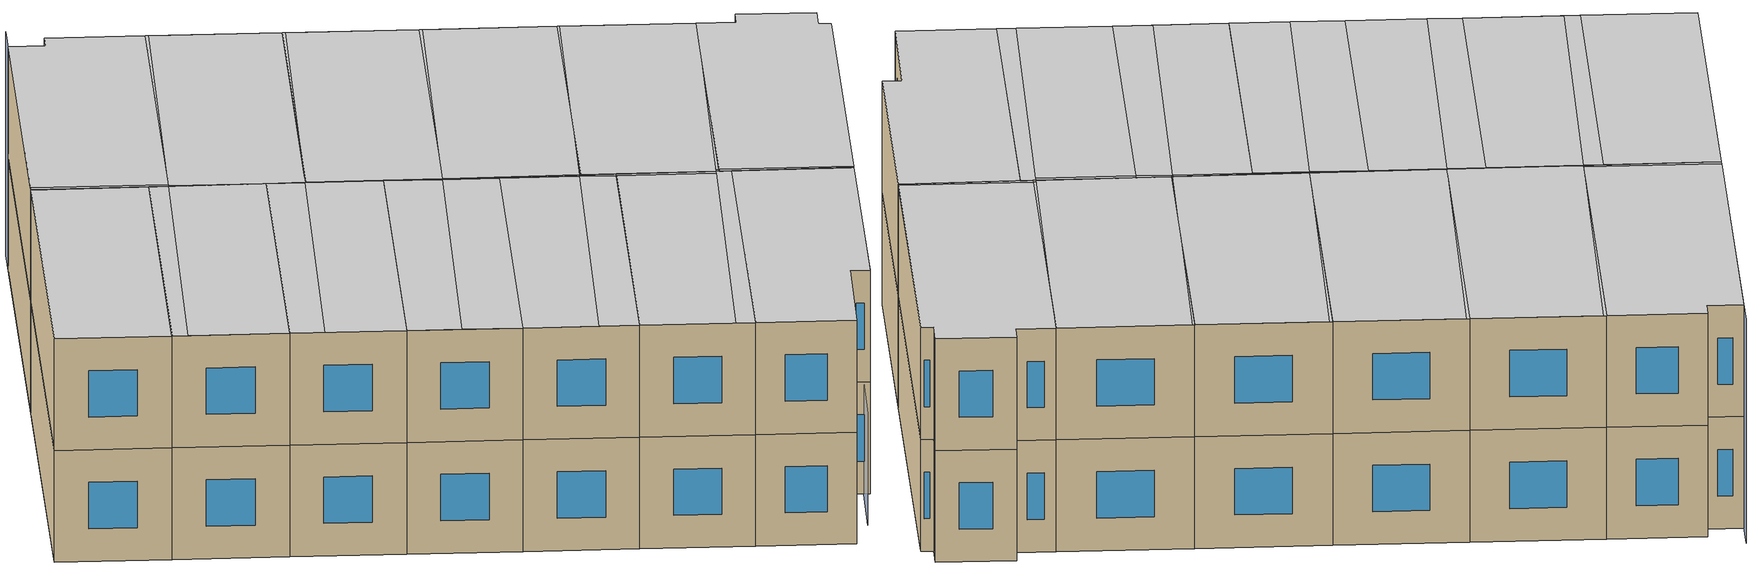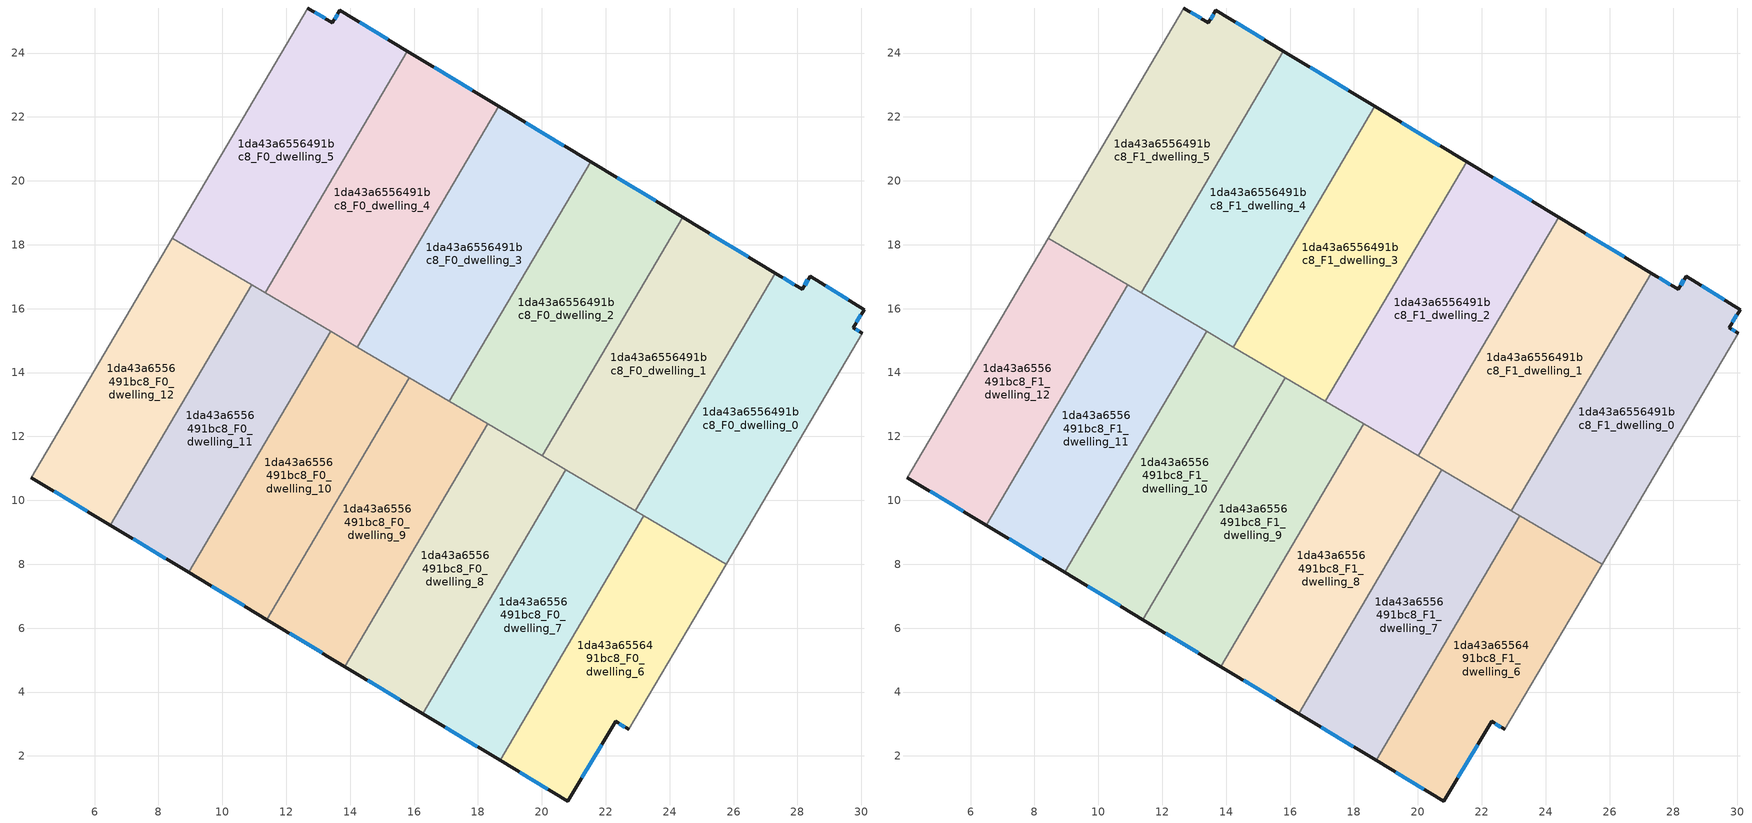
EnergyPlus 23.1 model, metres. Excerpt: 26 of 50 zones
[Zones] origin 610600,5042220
1da43a6556491bc8_F0_dwelling_0
 floor ground (EU_floor_Construction): 30.08,15.97 29.74,15.41 30.02,15.24 25.76,8 22.93,9.67 27.3,17.11 28.15,16.61 28.4,17.02 z0
 wall outside (EU_wall_Construction): 30.02,15.24 29.74,15.41 30.08,15.97 28.4,17.02 28.15,16.61 27.3,17.11 z0:3
 wall adiabatic (EU_wall_Construction): 25.76,8 30.02,15.24 z0:3
 wall to 1da43a6556491bc8_F0_dwelling_1 (EU_wall_Construction): 27.3,17.11 22.93,9.67 z0:3
 wall to 1da43a6556491bc8_F0_dwelling_6 (EU_wall_Construction): 23.19,9.52 25.76,8 z0:3
 wall to 1da43a6556491bc8_F0_dwelling_7 (EU_wall_Construction): 22.93,9.67 23.19,9.52 z0:3
 window (EU_Window_Construction): 29.94,15.29 29.83,15.36 / 27.9,16.75 27.55,16.97 / 28.32,16.9 28.22,16.73 / 29.59,16.28 28.89,16.71 / 29.84,15.57 29.99,15.81 z0.88:2.12
1da43a6556491bc8_F0_dwelling_1
 floor ground (EU_floor_Construction): 27.3,17.11 22.93,9.67 20.01,11.39 24.41,18.86 z0
 wall outside (EU_wall_Construction): 27.3,17.11 24.41,18.86 z0:3
 wall to 1da43a6556491bc8_F0_dwelling_2 (EU_wall_Construction): 24.41,18.86 20.01,11.39 z0:3
 wall to 1da43a6556491bc8_F0_dwelling_7 (EU_wall_Construction): 20.76,10.95 22.93,9.67 z0:3
 wall to 1da43a6556491bc8_F0_dwelling_8 (EU_wall_Construction): 20.01,11.39 20.76,10.95 z0:3
 window (EU_Window_Construction): 26.46,17.63 25.25,18.35 z0.88:2.12
1da43a6556491bc8_F0_dwelling_10
 floor ground (EU_floor_Construction): 15.85,13.84 11.4,6.27 8.95,7.74 13.39,15.29 z0
 wall outside (EU_wall_Construction): 8.95,7.74 11.4,6.27 z0:3
 wall to 1da43a6556491bc8_F0_dwelling_9 (EU_wall_Construction): 11.4,6.27 15.85,13.84 z0:3
 wall to 1da43a6556491bc8_F0_dwelling_11 (EU_wall_Construction): 13.39,15.29 8.95,7.74 z0:3
 wall to 1da43a6556491bc8_F0_dwelling_3 (EU_wall_Construction): 15.85,13.84 14.22,14.8 z0:3
 wall to 1da43a6556491bc8_F0_dwelling_4 (EU_wall_Construction): 14.22,14.8 13.39,15.29 z0:3
 window (EU_Window_Construction): 9.66,7.31 10.68,6.7 z0.88:2.12
1da43a6556491bc8_F0_dwelling_11
 floor ground (EU_floor_Construction): 13.39,15.29 8.95,7.74 6.49,9.22 10.91,16.74 z0
 wall outside (EU_wall_Construction): 6.49,9.22 8.95,7.74 z0:3
 wall to 1da43a6556491bc8_F0_dwelling_12 (EU_wall_Construction): 10.91,16.74 6.49,9.22 z0:3
 wall to 1da43a6556491bc8_F0_dwelling_4 (EU_wall_Construction): 13.39,15.29 11.34,16.49 z0:3
 wall to 1da43a6556491bc8_F0_dwelling_5 (EU_wall_Construction): 11.34,16.49 10.91,16.74 z0:3
 window (EU_Window_Construction): 7.21,8.79 8.23,8.18 z0.88:2.12
1da43a6556491bc8_F0_dwelling_12
 floor ground (EU_floor_Construction): 10.91,16.74 6.49,9.22 4.02,10.71 8.43,18.2 z0
 wall outside (EU_wall_Construction): 4.02,10.71 6.49,9.22 z0:3
 wall adiabatic (EU_wall_Construction): 8.43,18.2 4.02,10.71 z0:3
 wall to 1da43a6556491bc8_F0_dwelling_5 (EU_wall_Construction): 10.91,16.74 8.43,18.2 z0:3
 window (EU_Window_Construction): 4.74,10.28 5.77,9.66 z0.88:2.12
1da43a6556491bc8_F0_dwelling_2
 floor ground (EU_floor_Construction): 24.41,18.86 20.01,11.39 17.11,13.1 21.52,20.6 z0
 wall outside (EU_wall_Construction): 24.41,18.86 21.52,20.6 z0:3
 wall to 1da43a6556491bc8_F0_dwelling_3 (EU_wall_Construction): 21.52,20.6 17.11,13.1 z0:3
 wall to 1da43a6556491bc8_F0_dwelling_8 (EU_wall_Construction): 18.31,12.39 20.01,11.39 z0:3
 wall to 1da43a6556491bc8_F0_dwelling_9 (EU_wall_Construction): 17.11,13.1 18.31,12.39 z0:3
 window (EU_Window_Construction): 23.56,19.37 22.37,20.09 z0.88:2.12
1da43a6556491bc8_F0_dwelling_3
 floor ground (EU_floor_Construction): 21.52,20.6 17.11,13.1 14.22,14.8 18.65,22.33 z0
 wall outside (EU_wall_Construction): 21.52,20.6 18.65,22.33 z0:3
 wall to 1da43a6556491bc8_F0_dwelling_4 (EU_wall_Construction): 18.65,22.33 14.22,14.8 z0:3
 wall to 1da43a6556491bc8_F0_dwelling_9 (EU_wall_Construction): 15.85,13.84 17.11,13.1 z0:3
 window (EU_Window_Construction): 20.68,21.11 19.49,21.83 z0.88:2.12
1da43a6556491bc8_F0_dwelling_4
 floor ground (EU_floor_Construction): 18.65,22.33 14.22,14.8 11.34,16.49 15.79,24.06 z0
 wall outside (EU_wall_Construction): 18.65,22.33 15.79,24.06 z0:3
 wall to 1da43a6556491bc8_F0_dwelling_5 (EU_wall_Construction): 15.79,24.06 11.34,16.49 z0:3
 window (EU_Window_Construction): 17.81,22.84 16.63,23.55 z0.88:2.12
1da43a6556491bc8_F0_dwelling_5
 floor ground (EU_floor_Construction): 15.79,24.06 11.34,16.49 8.43,18.2 12.67,25.41 13.44,24.95 13.67,25.33 z0
 wall outside (EU_wall_Construction): 15.79,24.06 13.67,25.33 13.44,24.95 12.67,25.41 z0:3
 wall adiabatic (EU_wall_Construction): 12.67,25.41 8.43,18.2 z0:3
 window (EU_Window_Construction): 13.61,25.22 13.51,25.06 / 15.17,24.43 14.29,24.96 / 13.22,25.08 12.9,25.28 z0.88:2.12
1da43a6556491bc8_F0_dwelling_6
 floor ground (EU_floor_Construction): 25.76,8 22.72,2.83 22.31,3.08 20.81,0.59 18.69,1.87 23.19,9.51 z0
 wall outside (EU_wall_Construction): 18.69,1.87 20.81,0.59 22.31,3.08 22.72,2.83 z0:3
 wall to 1da43a6556491bc8_F0_dwelling_7 (EU_wall_Construction): 23.19,9.51 18.69,1.87 z0:3
 wall adiabatic (EU_wall_Construction): 22.72,2.83 25.76,8 z0:3
 window (EU_Window_Construction): 22.43,3.01 22.6,2.9 / 21.25,1.32 21.87,2.35 / 19.31,1.49 20.19,0.96 z0.88:2.12
1da43a6556491bc8_F0_dwelling_7
 floor ground (EU_floor_Construction): 23.19,9.51 18.69,1.87 16.27,3.33 20.76,10.95 z0
 wall outside (EU_wall_Construction): 16.27,3.33 18.69,1.87 z0:3
 wall to 1da43a6556491bc8_F0_dwelling_8 (EU_wall_Construction): 20.76,10.95 16.27,3.33 z0:3
 window (EU_Window_Construction): 16.98,2.9 17.98,2.29 z0.88:2.12
1da43a6556491bc8_F0_dwelling_8
 floor ground (EU_floor_Construction): 20.76,10.95 16.27,3.33 13.84,4.79 18.31,12.39 z0
 wall outside (EU_wall_Construction): 13.84,4.79 16.27,3.33 z0:3
 wall to 1da43a6556491bc8_F0_dwelling_9 (EU_wall_Construction): 18.31,12.39 13.84,4.79 z0:3
 window (EU_Window_Construction): 14.55,4.36 15.56,3.76 z0.88:2.12
1da43a6556491bc8_F0_dwelling_9
 floor ground (EU_floor_Construction): 18.31,12.39 13.84,4.79 11.4,6.27 15.85,13.84 z0
 wall outside (EU_wall_Construction): 11.4,6.27 13.84,4.79 z0:3
 window (EU_Window_Construction): 12.11,5.84 13.12,5.22 z0.88:2.12
1da43a6556491bc8_F1_dwelling_0
 floor to 1da43a6556491bc8_F0_dwelling_0 (EU_floor_Construction): 30.08,15.97 29.74,15.41 30.02,15.24 25.76,8 22.93,9.67 27.3,17.11 28.15,16.61 28.4,17.02 z3
 wall outside (EU_wall_Construction): 30.02,15.24 29.74,15.41 30.08,15.97 28.4,17.02 28.15,16.61 27.3,17.11 z3:6
 wall adiabatic (EU_wall_Construction): 25.76,8 30.02,15.24 z3:6
 wall to 1da43a6556491bc8_F1_dwelling_1 (EU_wall_Construction): 27.3,17.11 22.93,9.67 z3:6
 wall to 1da43a6556491bc8_F1_dwelling_6 (EU_wall_Construction): 23.19,9.52 25.76,8 z3:6
 wall to 1da43a6556491bc8_F1_dwelling_7 (EU_wall_Construction): 22.93,9.67 23.19,9.52 z3:6
 window (EU_Window_Construction): 29.94,15.29 29.83,15.36 / 27.9,16.75 27.55,16.97 / 28.32,16.9 28.22,16.73 / 29.59,16.28 28.89,16.71 / 29.84,15.57 29.99,15.81 z3.88:5.12
 ceiling to 1da43a6556491bc8_F2_dwelling_10 (EU_floor_Construction): 25.8,8.06 30.02,15.24 29.74,15.41 30.08,15.97 28.4,17.02 28.15,16.61 27.31,17.11 26.78,16.22 22.98,9.76 z6
 ceiling to 1da43a6556491bc8_F2_dwelling_11 (EU_floor_Construction): 25.76,8 25.8,8.06 22.98,9.76 22.93,9.67 z6
1da43a6556491bc8_F1_dwelling_1
 floor to 1da43a6556491bc8_F0_dwelling_1 (EU_floor_Construction): 27.3,17.11 22.93,9.67 20.01,11.39 24.41,18.86 z3
 wall outside (EU_wall_Construction): 27.3,17.11 24.41,18.86 z3:6
 wall to 1da43a6556491bc8_F1_dwelling_2 (EU_wall_Construction): 24.41,18.86 20.01,11.39 z3:6
 wall to 1da43a6556491bc8_F1_dwelling_7 (EU_wall_Construction): 20.76,10.95 22.93,9.67 z3:6
 wall to 1da43a6556491bc8_F1_dwelling_8 (EU_wall_Construction): 20.01,11.39 20.76,10.95 z3:6
 window (EU_Window_Construction): 26.46,17.63 25.25,18.35 z3.88:5.12
 ceiling to 1da43a6556491bc8_F2_dwelling_8 (EU_floor_Construction): 22.86,9.71 26.78,16.23 27.3,17.11 24.45,18.83 21.93,14.65 20.01,11.39 z6
 ceiling to 1da43a6556491bc8_F2_dwelling_10 (EU_floor_Construction): 22.98,9.76 26.78,16.22 22.91,9.8 z6
 ceiling to 1da43a6556491bc8_F2_dwelling_6 (EU_floor_Construction): 21.93,14.65 24.45,18.83 24.41,18.86 z6
1da43a6556491bc8_F1_dwelling_10
 floor to 1da43a6556491bc8_F0_dwelling_10 (EU_floor_Construction): 15.85,13.84 11.4,6.27 8.95,7.74 13.39,15.29 z3
 wall outside (EU_wall_Construction): 8.95,7.74 11.4,6.27 z3:6
 wall to 1da43a6556491bc8_F1_dwelling_9 (EU_wall_Construction): 11.4,6.27 15.85,13.84 z3:6
 wall to 1da43a6556491bc8_F1_dwelling_11 (EU_wall_Construction): 13.39,15.29 8.95,7.74 z3:6
 wall to 1da43a6556491bc8_F1_dwelling_3 (EU_wall_Construction): 15.85,13.84 14.22,14.8 z3:6
 wall to 1da43a6556491bc8_F1_dwelling_4 (EU_wall_Construction): 14.22,14.8 13.39,15.29 z3:6
 window (EU_Window_Construction): 9.66,7.31 10.68,6.7 z3.88:5.12
 ceiling to 1da43a6556491bc8_F2_dwelling_5 (EU_floor_Construction): 11.4,6.27 15.84,13.81 14.21,14.79 9.69,7.3 z6
 ceiling to 1da43a6556491bc8_F2_dwelling_4 (EU_floor_Construction): 15.84,13.81 15.85,13.84 14.21,14.8 14.21,14.79 z6
 ceiling to 1da43a6556491bc8_F2_dwelling_3 (EU_floor_Construction): 9.69,7.3 14.21,14.79 13.39,15.29 8.95,7.74 z6
1da43a6556491bc8_F1_dwelling_11
 floor to 1da43a6556491bc8_F0_dwelling_11 (EU_floor_Construction): 13.39,15.29 8.95,7.74 6.49,9.22 10.91,16.74 z3
 wall outside (EU_wall_Construction): 6.49,9.22 8.95,7.74 z3:6
 wall to 1da43a6556491bc8_F1_dwelling_12 (EU_wall_Construction): 10.91,16.74 6.49,9.22 z3:6
 wall to 1da43a6556491bc8_F1_dwelling_4 (EU_wall_Construction): 13.39,15.29 11.34,16.49 z3:6
 wall to 1da43a6556491bc8_F1_dwelling_5 (EU_wall_Construction): 11.34,16.49 10.91,16.74 z3:6
 window (EU_Window_Construction): 7.21,8.79 8.23,8.18 z3.88:5.12
 ceiling adiabatic (EU_roof_Construction): 8.95,7.74 13.39,15.29 13.31,15.33 11.33,16.5 6.83,9.02 z6; 6.83,9.02 11.33,16.5 10.91,16.74 6.49,9.23 z6
1da43a6556491bc8_F1_dwelling_12
 floor to 1da43a6556491bc8_F0_dwelling_12 (EU_floor_Construction): 10.91,16.74 6.49,9.22 4.02,10.71 8.43,18.2 z3
 wall outside (EU_wall_Construction): 4.02,10.71 6.49,9.22 z3:6
 wall adiabatic (EU_wall_Construction): 8.43,18.2 4.02,10.71 z3:6
 wall to 1da43a6556491bc8_F1_dwelling_5 (EU_wall_Construction): 10.91,16.74 8.43,18.2 z3:6
 window (EU_Window_Construction): 4.74,10.28 5.77,9.66 z3.88:5.12
 ceiling adiabatic (EU_roof_Construction): 6.49,9.23 10.91,16.74 8.43,18.2 4.02,10.71 z6
1da43a6556491bc8_F1_dwelling_2
 floor to 1da43a6556491bc8_F0_dwelling_2 (EU_floor_Construction): 24.41,18.86 20.01,11.39 17.11,13.1 21.52,20.6 z3
 wall outside (EU_wall_Construction): 24.41,18.86 21.52,20.6 z3:6
 wall to 1da43a6556491bc8_F1_dwelling_3 (EU_wall_Construction): 21.52,20.6 17.11,13.1 z3:6
 wall to 1da43a6556491bc8_F1_dwelling_8 (EU_wall_Construction): 18.31,12.39 20.01,11.39 z3:6
 wall to 1da43a6556491bc8_F1_dwelling_9 (EU_wall_Construction): 17.11,13.1 18.31,12.39 z3:6
 window (EU_Window_Construction): 23.56,19.37 22.37,20.09 z3.88:5.12
 ceiling to 1da43a6556491bc8_F2_dwelling_6 (EU_floor_Construction): 21.93,14.65 24.41,18.86 21.59,20.56 17.82,14.3 17.11,13.1 19.98,11.41 z6
 ceiling to 1da43a6556491bc8_F2_dwelling_4 (EU_floor_Construction): 17.82,14.3 21.59,20.56 21.52,20.6 z6
 ceiling to 1da43a6556491bc8_F2_dwelling_8 (EU_floor_Construction): 20.01,11.39 21.93,14.65 19.98,11.41 z6
1da43a6556491bc8_F1_dwelling_3
 floor to 1da43a6556491bc8_F0_dwelling_3 (EU_floor_Construction): 21.52,20.6 17.11,13.1 14.22,14.8 18.65,22.33 z3
 wall outside (EU_wall_Construction): 21.52,20.6 18.65,22.33 z3:6
 wall to 1da43a6556491bc8_F1_dwelling_4 (EU_wall_Construction): 18.65,22.33 14.22,14.8 z3:6
 wall to 1da43a6556491bc8_F1_dwelling_9 (EU_wall_Construction): 15.85,13.84 17.11,13.1 z3:6
 window (EU_Window_Construction): 20.68,21.11 19.49,21.83 z3.88:5.12
 ceiling to 1da43a6556491bc8_F2_dwelling_4 (EU_floor_Construction): 17.82,14.3 21.52,20.6 18.73,22.29 14.43,15.16 14.22,14.8 17.09,13.11 z6
 ceiling to 1da43a6556491bc8_F2_dwelling_2 (EU_floor_Construction): 14.43,15.16 18.73,22.29 18.65,22.33 z6
 ceiling to 1da43a6556491bc8_F2_dwelling_6 (EU_floor_Construction): 17.11,13.1 17.82,14.3 17.09,13.11 z6
1da43a6556491bc8_F1_dwelling_4
 floor to 1da43a6556491bc8_F0_dwelling_4 (EU_floor_Construction): 18.65,22.33 14.22,14.8 11.34,16.49 15.79,24.06 z3
 wall outside (EU_wall_Construction): 18.65,22.33 15.79,24.06 z3:6
 wall to 1da43a6556491bc8_F1_dwelling_5 (EU_wall_Construction): 15.79,24.06 11.34,16.49 z3:6
 window (EU_Window_Construction): 17.81,22.84 16.63,23.55 z3.88:5.12
 ceiling to 1da43a6556491bc8_F2_dwelling_2 (EU_floor_Construction): 14.42,15.14 18.65,22.33 15.86,24.01 11.65,17.02 11.35,16.51 13.34,15.32 14.21,14.8 z6
 ceiling to 1da43a6556491bc8_F2_dwelling_0 (EU_floor_Construction): 11.65,17.02 15.86,24.01 15.79,24.06 z6
 ceiling to 1da43a6556491bc8_F2_dwelling_3 (EU_floor_Construction): 13.34,15.32 11.35,16.51 11.34,16.49 z6
1da43a6556491bc8_F1_dwelling_5
 floor to 1da43a6556491bc8_F0_dwelling_5 (EU_floor_Construction): 15.79,24.06 11.34,16.49 8.43,18.2 12.67,25.41 13.44,24.95 13.67,25.33 z3
 wall outside (EU_wall_Construction): 15.79,24.06 13.67,25.33 13.44,24.95 12.67,25.41 z3:6
 wall adiabatic (EU_wall_Construction): 12.67,25.41 8.43,18.2 z3:6
 window (EU_Window_Construction): 13.61,25.22 13.51,25.06 / 15.17,24.43 14.29,24.96 / 13.22,25.08 12.9,25.28 z3.88:5.12
 ceiling to 1da43a6556491bc8_F2_dwelling_0 (EU_floor_Construction): 11.64,17 15.79,24.06 13.67,25.33 13.44,24.95 12.67,25.41 8.49,18.31 11.38,16.57 z6
 ceiling to 1da43a6556491bc8_F2_dwelling_1 (EU_floor_Construction): 11.33,16.5 11.38,16.57 8.49,18.31 8.43,18.2 z6
1da43a6556491bc8_F1_dwelling_6
 floor to 1da43a6556491bc8_F0_dwelling_6 (EU_floor_Construction): 25.76,8 22.72,2.83 22.31,3.08 20.81,0.59 18.69,1.87 23.19,9.51 z3
 wall outside (EU_wall_Construction): 18.69,1.87 20.81,0.59 22.31,3.08 22.72,2.83 z3:6
 wall to 1da43a6556491bc8_F1_dwelling_7 (EU_wall_Construction): 23.19,9.51 18.69,1.87 z3:6
 wall adiabatic (EU_wall_Construction): 22.72,2.83 25.76,8 z3:6
 window (EU_Window_Construction): 22.43,3.01 22.6,2.9 / 21.25,1.32 21.87,2.35 / 19.31,1.49 20.19,0.96 z3.88:5.12
 ceiling to 1da43a6556491bc8_F2_dwelling_11 (EU_floor_Construction): 22.72,2.83 25.76,8 23.19,9.51 18.69,1.87 20.81,0.59 22.31,3.08 z6
1da43a6556491bc8_F1_dwelling_7
 floor to 1da43a6556491bc8_F0_dwelling_7 (EU_floor_Construction): 23.19,9.51 18.69,1.87 16.27,3.33 20.76,10.95 z3
 wall outside (EU_wall_Construction): 16.27,3.33 18.69,1.87 z3:6
 wall to 1da43a6556491bc8_F1_dwelling_8 (EU_wall_Construction): 20.76,10.95 16.27,3.33 z3:6
 window (EU_Window_Construction): 16.98,2.9 17.98,2.29 z3.88:5.12
 ceiling to 1da43a6556491bc8_F2_dwelling_9 (EU_floor_Construction): 18.28,2.12 22.8,9.61 20.71,10.87 16.27,3.33 z6
 ceiling to 1da43a6556491bc8_F2_dwelling_8 (EU_floor_Construction): 22.8,9.61 22.86,9.71 20.76,10.95 20.71,10.87 z6
 ceiling to 1da43a6556491bc8_F2_dwelling_11 (EU_floor_Construction): 18.69,1.87 23.19,9.51 22.86,9.71 18.28,2.12 z6
1da43a6556491bc8_F1_dwelling_8
 floor to 1da43a6556491bc8_F0_dwelling_8 (EU_floor_Construction): 20.76,10.95 16.27,3.33 13.84,4.79 18.31,12.39 z3
 wall outside (EU_wall_Construction): 13.84,4.79 16.27,3.33 z3:6
 wall to 1da43a6556491bc8_F1_dwelling_9 (EU_wall_Construction): 18.31,12.39 13.84,4.79 z3:6
 window (EU_Window_Construction): 14.55,4.36 15.56,3.76 z3.88:5.12
 ceiling to 1da43a6556491bc8_F2_dwelling_7 (EU_floor_Construction): 15.41,3.84 19.93,11.34 18.28,12.34 13.84,4.79 z6
 ceiling to 1da43a6556491bc8_F2_dwelling_9 (EU_floor_Construction): 16.27,3.33 20.71,10.87 19.93,11.34 15.41,3.84 z6
 ceiling to 1da43a6556491bc8_F2_dwelling_8 (EU_floor_Construction): 20.71,10.87 20.76,10.95 19.98,11.41 19.93,11.34 z6
 ceiling to 1da43a6556491bc8_F2_dwelling_6 (EU_floor_Construction): 19.93,11.34 19.98,11.41 18.31,12.39 18.28,12.34 z6
1da43a6556491bc8_F1_dwelling_9
 floor to 1da43a6556491bc8_F0_dwelling_9 (EU_floor_Construction): 18.31,12.39 13.84,4.79 11.4,6.27 15.85,13.84 z3
 wall outside (EU_wall_Construction): 11.4,6.27 13.84,4.79 z3:6
 window (EU_Window_Construction): 12.11,5.84 13.12,5.22 z3.88:5.12
 ceiling to 1da43a6556491bc8_F2_dwelling_5 (EU_floor_Construction): 12.55,5.57 17.07,13.07 15.84,13.81 11.4,6.27 z6
 ceiling to 1da43a6556491bc8_F2_dwelling_7 (EU_floor_Construction): 13.84,4.79 18.28,12.34 17.07,13.07 12.55,5.57 z6
 ceiling to 1da43a6556491bc8_F2_dwelling_4 (EU_floor_Construction): 17.07,13.07 17.09,13.11 15.85,13.84 15.84,13.81 z6
 ceiling to 1da43a6556491bc8_F2_dwelling_6 (EU_floor_Construction): 18.28,12.34 18.31,12.39 17.09,13.11 17.07,13.07 z6
shading: 13.13,26.18 4.02,10.71 z0:6; 21.65,1.35 30.02,15.24 z0:3
[Building]
EU S2 Campaign: North Axis=0; Terrain=City; Solar Distribution=FullExterior
[Site:Location]
Montreal-Trudeau.Intl.AP: Latitude=45.4667; Longitude=-73.75; Time Zone=-5; Elevation=36
[SizingPeriod:WeatherFileDays]
AnnualSizingPeriod: Begin Month=1; Begin Day of Month=1; End Month=12; End Day of Month=31; Day of Week for Start Day=Monday; Use Weather File Daylight Saving Period=No; Use Weather File Rain and Snow Indicators=No
[MATERIAL]
EU_InternalMass_Material: Roughness=MediumRough; Thickness=0.1; Conductivity=1; Density=1800; Specific Heat=900; Thermal Absorptance=0.9; Solar Absorptance=0.7; Visible Absorptance=0.7
[MATERIAL:NOMASS] Roughness=MediumRough; Thermal Absorptance=0.9; Solar Absorptance=0.7; Visible Absorptance=0.7
Name | Thermal Resistance
EU_wall_NoMass | 1.49909
EU_roof_NoMass | 2.72548
EU_floor_NoMass | 1.36485
[WINDOWMATERIAL:SIMPLEGLAZINGSYSTEM]
EU_Window_SimpleGlazing: UFactor=3.92339; Solar Heat Gain Coefficient=0.8; Visible Transmittance=0.8
[CONSTRUCTION]
EU_wall_Construction: EU_wall_NoMass
EU_roof_Construction: EU_roof_NoMass
EU_floor_Construction: EU_floor_NoMass
EU_Window_Construction: EU_Window_SimpleGlazing
EU_InternalMass_Construction: EU_InternalMass_Material
[ZONE] Type=1; Multiplier=1; Ceiling Height=autocalculate; Floor Area=autocalculate; Part of Total Floor Area=Yes
Name | Volume
1da43a6556491bc8_F0_dwelling_0; 1da43a6556491bc8_F1_dwelling_0 | 87.7493
1da43a6556491bc8_F0_dwelling_1; 1da43a6556491bc8_F1_dwelling_1 | 87.791
1da43a6556491bc8_F0_dwelling_10; 1da43a6556491bc8_F1_dwelling_10; 1da43a6556491bc8_F0_dwelling_7; 1da43a6556491bc8_F1_dwelling_7 | 75.2454
1da43a6556491bc8_F0_dwelling_11; 1da43a6556491bc8_F1_dwelling_11 | 75.2344
1da43a6556491bc8_F0_dwelling_12; 1da43a6556491bc8_F1_dwelling_12 | 75.2373
1da43a6556491bc8_F0_dwelling_2; 1da43a6556491bc8_F1_dwelling_2 | 87.7698
1da43a6556491bc8_F0_dwelling_3; 1da43a6556491bc8_F1_dwelling_3 | 87.7603
1da43a6556491bc8_F0_dwelling_4; 1da43a6556491bc8_F1_dwelling_4 | 87.7925
1da43a6556491bc8_F0_dwelling_5; 1da43a6556491bc8_F1_dwelling_5 | 87.7507
1da43a6556491bc8_F0_dwelling_6; 1da43a6556491bc8_F1_dwelling_6 | 75.2212
1da43a6556491bc8_F0_dwelling_8; 1da43a6556491bc8_F1_dwelling_8 | 75.2512
1da43a6556491bc8_F0_dwelling_9; 1da43a6556491bc8_F1_dwelling_9 | 75.219
[INTERNALMASS] Construction=EU_InternalMass_Construction
Name | Zone or ZoneList | Surface Area
1da43a6556491bc8_F0_dwelling_0_EU_InternalMass | 1da43a6556491bc8_F0_dwelling_0 | 29.2497
1da43a6556491bc8_F0_dwelling_1_EU_InternalMass | 1da43a6556491bc8_F0_dwelling_1 | 29.2635
1da43a6556491bc8_F0_dwelling_2_EU_InternalMass | 1da43a6556491bc8_F0_dwelling_2 | 29.2568
1da43a6556491bc8_F0_dwelling_3_EU_InternalMass | 1da43a6556491bc8_F0_dwelling_3 | 29.2534
1da43a6556491bc8_F0_dwelling_4_EU_InternalMass | 1da43a6556491bc8_F0_dwelling_4 | 29.2639
1da43a6556491bc8_F0_dwelling_5_EU_InternalMass | 1da43a6556491bc8_F0_dwelling_5 | 29.2502
1da43a6556491bc8_F0_dwelling_6_EU_InternalMass | 1da43a6556491bc8_F0_dwelling_6 | 25.074
1da43a6556491bc8_F0_dwelling_7_EU_InternalMass | 1da43a6556491bc8_F0_dwelling_7 | 25.0819
1da43a6556491bc8_F0_dwelling_8_EU_InternalMass | 1da43a6556491bc8_F0_dwelling_8 | 25.0833
1da43a6556491bc8_F0_dwelling_9_EU_InternalMass | 1da43a6556491bc8_F0_dwelling_9 | 25.0731
1da43a6556491bc8_F0_dwelling_10_EU_InternalMass | 1da43a6556491bc8_F0_dwelling_10 | 25.0819
1da43a6556491bc8_F0_dwelling_11_EU_InternalMass | 1da43a6556491bc8_F0_dwelling_11 | 25.078
1da43a6556491bc8_F0_dwelling_12_EU_InternalMass | 1da43a6556491bc8_F0_dwelling_12 | 25.079
1da43a6556491bc8_F1_dwelling_0_EU_InternalMass | 1da43a6556491bc8_F1_dwelling_0 | 29.2497
1da43a6556491bc8_F1_dwelling_1_EU_InternalMass | 1da43a6556491bc8_F1_dwelling_1 | 29.2635
1da43a6556491bc8_F1_dwelling_2_EU_InternalMass | 1da43a6556491bc8_F1_dwelling_2 | 29.2568
1da43a6556491bc8_F1_dwelling_3_EU_InternalMass | 1da43a6556491bc8_F1_dwelling_3 | 29.2534
1da43a6556491bc8_F1_dwelling_4_EU_InternalMass | 1da43a6556491bc8_F1_dwelling_4 | 29.2639
1da43a6556491bc8_F1_dwelling_5_EU_InternalMass | 1da43a6556491bc8_F1_dwelling_5 | 29.2502
1da43a6556491bc8_F1_dwelling_6_EU_InternalMass | 1da43a6556491bc8_F1_dwelling_6 | 25.074
1da43a6556491bc8_F1_dwelling_7_EU_InternalMass | 1da43a6556491bc8_F1_dwelling_7 | 25.0819
1da43a6556491bc8_F1_dwelling_8_EU_InternalMass | 1da43a6556491bc8_F1_dwelling_8 | 25.0833
1da43a6556491bc8_F1_dwelling_9_EU_InternalMass | 1da43a6556491bc8_F1_dwelling_9 | 25.0731
1da43a6556491bc8_F1_dwelling_10_EU_InternalMass | 1da43a6556491bc8_F1_dwelling_10 | 25.0819
1da43a6556491bc8_F1_dwelling_11_EU_InternalMass | 1da43a6556491bc8_F1_dwelling_11 | 25.078
1da43a6556491bc8_F1_dwelling_12_EU_InternalMass | 1da43a6556491bc8_F1_dwelling_12 | 25.079
[OTHEREQUIPMENT] Fuel Type=Electricity; Design Level Calculation Method=Watts/Area; Power per Zone Floor Area=1; Fraction Latent=0; Fraction Radiant=0; Fraction Lost=0; Carbon Dioxide Generation Rate=0; EndUse Subcategory=EU_Step8_InternalGains
Name | Zone or ZoneList or Space or SpaceList | Schedule
EU_Step8_InternalGain_1da43a6556491bc8_F0_dwelling_0_f000 | 1da43a6556491bc8_F0_dwelling_0 | EU_Step8_GainSchedule_1da43a6556491bc8_F0_dwelling_0_f000
EU_Step8_InternalGain_1da43a6556491bc8_F0_dwelling_1_f000 | 1da43a6556491bc8_F0_dwelling_1 | EU_Step8_GainSchedule_1da43a6556491bc8_F0_dwelling_1_f000
EU_Step8_InternalGain_1da43a6556491bc8_F0_dwelling_2_f000 | 1da43a6556491bc8_F0_dwelling_2 | EU_Step8_GainSchedule_1da43a6556491bc8_F0_dwelling_2_f000
EU_Step8_InternalGain_1da43a6556491bc8_F0_dwelling_3_f000 | 1da43a6556491bc8_F0_dwelling_3 | EU_Step8_GainSchedule_1da43a6556491bc8_F0_dwelling_3_f000
EU_Step8_InternalGain_1da43a6556491bc8_F0_dwelling_4_f000 | 1da43a6556491bc8_F0_dwelling_4 | EU_Step8_GainSchedule_1da43a6556491bc8_F0_dwelling_4_f000
EU_Step8_InternalGain_1da43a6556491bc8_F0_dwelling_5_f000 | 1da43a6556491bc8_F0_dwelling_5 | EU_Step8_GainSchedule_1da43a6556491bc8_F0_dwelling_5_f000
EU_Step8_InternalGain_1da43a6556491bc8_F0_dwelling_6_f000 | 1da43a6556491bc8_F0_dwelling_6 | EU_Step8_GainSchedule_1da43a6556491bc8_F0_dwelling_6_f000
EU_Step8_InternalGain_1da43a6556491bc8_F0_dwelling_7_f000 | 1da43a6556491bc8_F0_dwelling_7 | EU_Step8_GainSchedule_1da43a6556491bc8_F0_dwelling_7_f000
EU_Step8_InternalGain_1da43a6556491bc8_F0_dwelling_8_f000 | 1da43a6556491bc8_F0_dwelling_8 | EU_Step8_GainSchedule_1da43a6556491bc8_F0_dwelling_8_f000
EU_Step8_InternalGain_1da43a6556491bc8_F0_dwelling_9_f000 | 1da43a6556491bc8_F0_dwelling_9 | EU_Step8_GainSchedule_1da43a6556491bc8_F0_dwelling_9_f000
EU_Step8_InternalGain_1da43a6556491bc8_F0_dwelling_10_f000 | 1da43a6556491bc8_F0_dwelling_10 | EU_Step8_GainSchedule_1da43a6556491bc8_F0_dwelling_10_f000
EU_Step8_InternalGain_1da43a6556491bc8_F0_dwelling_11_f000 | 1da43a6556491bc8_F0_dwelling_11 | EU_Step8_GainSchedule_1da43a6556491bc8_F0_dwelling_11_f000
EU_Step8_InternalGain_1da43a6556491bc8_F0_dwelling_12_f000 | 1da43a6556491bc8_F0_dwelling_12 | EU_Step8_GainSchedule_1da43a6556491bc8_F0_dwelling_12_f000
EU_Step8_InternalGain_1da43a6556491bc8_F1_dwelling_0_f000 | 1da43a6556491bc8_F1_dwelling_0 | EU_Step8_GainSchedule_1da43a6556491bc8_F1_dwelling_0_f000
EU_Step8_InternalGain_1da43a6556491bc8_F1_dwelling_1_f000 | 1da43a6556491bc8_F1_dwelling_1 | EU_Step8_GainSchedule_1da43a6556491bc8_F1_dwelling_1_f000
EU_Step8_InternalGain_1da43a6556491bc8_F1_dwelling_2_f000 | 1da43a6556491bc8_F1_dwelling_2 | EU_Step8_GainSchedule_1da43a6556491bc8_F1_dwelling_2_f000
EU_Step8_InternalGain_1da43a6556491bc8_F1_dwelling_3_f000 | 1da43a6556491bc8_F1_dwelling_3 | EU_Step8_GainSchedule_1da43a6556491bc8_F1_dwelling_3_f000
EU_Step8_InternalGain_1da43a6556491bc8_F1_dwelling_4_f000 | 1da43a6556491bc8_F1_dwelling_4 | EU_Step8_GainSchedule_1da43a6556491bc8_F1_dwelling_4_f000
EU_Step8_InternalGain_1da43a6556491bc8_F1_dwelling_5_f000 | 1da43a6556491bc8_F1_dwelling_5 | EU_Step8_GainSchedule_1da43a6556491bc8_F1_dwelling_5_f000
EU_Step8_InternalGain_1da43a6556491bc8_F1_dwelling_6_f000 | 1da43a6556491bc8_F1_dwelling_6 | EU_Step8_GainSchedule_1da43a6556491bc8_F1_dwelling_6_f000
EU_Step8_InternalGain_1da43a6556491bc8_F1_dwelling_7_f000 | 1da43a6556491bc8_F1_dwelling_7 | EU_Step8_GainSchedule_1da43a6556491bc8_F1_dwelling_7_f000
EU_Step8_InternalGain_1da43a6556491bc8_F1_dwelling_8_f000 | 1da43a6556491bc8_F1_dwelling_8 | EU_Step8_GainSchedule_1da43a6556491bc8_F1_dwelling_8_f000
EU_Step8_InternalGain_1da43a6556491bc8_F1_dwelling_9_f000 | 1da43a6556491bc8_F1_dwelling_9 | EU_Step8_GainSchedule_1da43a6556491bc8_F1_dwelling_9_f000
EU_Step8_InternalGain_1da43a6556491bc8_F1_dwelling_10_f000 | 1da43a6556491bc8_F1_dwelling_10 | EU_Step8_GainSchedule_1da43a6556491bc8_F1_dwelling_10_f000
EU_Step8_InternalGain_1da43a6556491bc8_F1_dwelling_11_f000 | 1da43a6556491bc8_F1_dwelling_11 | EU_Step8_GainSchedule_1da43a6556491bc8_F1_dwelling_11_f000
EU_Step8_InternalGain_1da43a6556491bc8_F1_dwelling_12_f000 | 1da43a6556491bc8_F1_dwelling_12 | EU_Step8_GainSchedule_1da43a6556491bc8_F1_dwelling_12_f000
[ZONEVENTILATION:DESIGNFLOWRATE] Schedule=EU_AlwaysOn; Design Flow Rate Calculation Method=AirChanges/Hour; Air Changes per Hour=0.704319; Ventilation Type=Natural; Fan Pressure Rise=0; Fan Total Efficiency=1; Constant Term Coefficient=1; Temperature Term Coefficient=0; Velocity Term Coefficient=0; Velocity Squared Term Coefficient=0; Minimum Indoor Temperature=-100; Maximum Indoor Temperature=100; Delta Temperature=-100; Minimum Outdoor Temperature=-100; Maximum Outdoor Temperature=100; Maximum Wind Speed=40
Name | Zone or ZoneList or Space or SpaceList
EU_ConstantAir_1da43a6556491bc8_F0_dwelling_0 | 1da43a6556491bc8_F0_dwelling_0
EU_ConstantAir_1da43a6556491bc8_F0_dwelling_1 | 1da43a6556491bc8_F0_dwelling_1
EU_ConstantAir_1da43a6556491bc8_F0_dwelling_2 | 1da43a6556491bc8_F0_dwelling_2
EU_ConstantAir_1da43a6556491bc8_F0_dwelling_3 | 1da43a6556491bc8_F0_dwelling_3
EU_ConstantAir_1da43a6556491bc8_F0_dwelling_4 | 1da43a6556491bc8_F0_dwelling_4
EU_ConstantAir_1da43a6556491bc8_F0_dwelling_5 | 1da43a6556491bc8_F0_dwelling_5
EU_ConstantAir_1da43a6556491bc8_F0_dwelling_6 | 1da43a6556491bc8_F0_dwelling_6
EU_ConstantAir_1da43a6556491bc8_F0_dwelling_7 | 1da43a6556491bc8_F0_dwelling_7
EU_ConstantAir_1da43a6556491bc8_F0_dwelling_8 | 1da43a6556491bc8_F0_dwelling_8
EU_ConstantAir_1da43a6556491bc8_F0_dwelling_9 | 1da43a6556491bc8_F0_dwelling_9
EU_ConstantAir_1da43a6556491bc8_F0_dwelling_10 | 1da43a6556491bc8_F0_dwelling_10
EU_ConstantAir_1da43a6556491bc8_F0_dwelling_11 | 1da43a6556491bc8_F0_dwelling_11
EU_ConstantAir_1da43a6556491bc8_F0_dwelling_12 | 1da43a6556491bc8_F0_dwelling_12
EU_ConstantAir_1da43a6556491bc8_F1_dwelling_0 | 1da43a6556491bc8_F1_dwelling_0
EU_ConstantAir_1da43a6556491bc8_F1_dwelling_1 | 1da43a6556491bc8_F1_dwelling_1
EU_ConstantAir_1da43a6556491bc8_F1_dwelling_2 | 1da43a6556491bc8_F1_dwelling_2
EU_ConstantAir_1da43a6556491bc8_F1_dwelling_3 | 1da43a6556491bc8_F1_dwelling_3
EU_ConstantAir_1da43a6556491bc8_F1_dwelling_4 | 1da43a6556491bc8_F1_dwelling_4
EU_ConstantAir_1da43a6556491bc8_F1_dwelling_5 | 1da43a6556491bc8_F1_dwelling_5
EU_ConstantAir_1da43a6556491bc8_F1_dwelling_6 | 1da43a6556491bc8_F1_dwelling_6
EU_ConstantAir_1da43a6556491bc8_F1_dwelling_7 | 1da43a6556491bc8_F1_dwelling_7
EU_ConstantAir_1da43a6556491bc8_F1_dwelling_8 | 1da43a6556491bc8_F1_dwelling_8
EU_ConstantAir_1da43a6556491bc8_F1_dwelling_9 | 1da43a6556491bc8_F1_dwelling_9
EU_ConstantAir_1da43a6556491bc8_F1_dwelling_10 | 1da43a6556491bc8_F1_dwelling_10
EU_ConstantAir_1da43a6556491bc8_F1_dwelling_11 | 1da43a6556491bc8_F1_dwelling_11
EU_ConstantAir_1da43a6556491bc8_F1_dwelling_12 | 1da43a6556491bc8_F1_dwelling_12
[HVACTEMPLATE:THERMOSTAT] Constant Heating Setpoint=20; Constant Cooling Setpoint=50
EU_HeatOnly_1da43a6556491bc8_F0_dwelling_0; EU_HeatOnly_1da43a6556491bc8_F0_dwelling_1; EU_HeatOnly_1da43a6556491bc8_F0_dwelling_2; EU_HeatOnly_1da43a6556491bc8_F0_dwelling_3; EU_HeatOnly_1da43a6556491bc8_F0_dwelling_4; EU_HeatOnly_1da43a6556491bc8_F0_dwelling_5; EU_HeatOnly_1da43a6556491bc8_F0_dwelling_6; EU_HeatOnly_1da43a6556491bc8_F0_dwelling_7; EU_HeatOnly_1da43a6556491bc8_F0_dwelling_8; EU_HeatOnly_1da43a6556491bc8_F0_dwelling_9; EU_HeatOnly_1da43a6556491bc8_F0_dwelling_10; EU_HeatOnly_1da43a6556491bc8_F0_dwelling_11; EU_HeatOnly_1da43a6556491bc8_F0_dwelling_12; EU_HeatOnly_1da43a6556491bc8_F1_dwelling_0; EU_HeatOnly_1da43a6556491bc8_F1_dwelling_1; EU_HeatOnly_1da43a6556491bc8_F1_dwelling_2; EU_HeatOnly_1da43a6556491bc8_F1_dwelling_3; EU_HeatOnly_1da43a6556491bc8_F1_dwelling_4; EU_HeatOnly_1da43a6556491bc8_F1_dwelling_5; EU_HeatOnly_1da43a6556491bc8_F1_dwelling_6; EU_HeatOnly_1da43a6556491bc8_F1_dwelling_7; EU_HeatOnly_1da43a6556491bc8_F1_dwelling_8; EU_HeatOnly_1da43a6556491bc8_F1_dwelling_9; EU_HeatOnly_1da43a6556491bc8_F1_dwelling_10; EU_HeatOnly_1da43a6556491bc8_F1_dwelling_11; EU_HeatOnly_1da43a6556491bc8_F1_dwelling_12; EU_HeatOnly_1da43a6556491bc8_F2_dwelling_0; EU_HeatOnly_1da43a6556491bc8_F2_dwelling_1; EU_HeatOnly_1da43a6556491bc8_F2_dwelling_2; EU_HeatOnly_1da43a6556491bc8_F2_dwelling_3; EU_HeatOnly_1da43a6556491bc8_F2_dwelling_4; EU_HeatOnly_1da43a6556491bc8_F2_dwelling_5; EU_HeatOnly_1da43a6556491bc8_F2_dwelling_6; EU_HeatOnly_1da43a6556491bc8_F2_dwelling_7; EU_HeatOnly_1da43a6556491bc8_F2_dwelling_8; EU_HeatOnly_1da43a6556491bc8_F2_dwelling_9; EU_HeatOnly_1da43a6556491bc8_F2_dwelling_10; EU_HeatOnly_1da43a6556491bc8_F2_dwelling_11; EU_HeatOnly_1da43a6556491bc8_F3_dwelling_0; EU_HeatOnly_1da43a6556491bc8_F3_dwelling_1; EU_HeatOnly_1da43a6556491bc8_F3_dwelling_2; EU_HeatOnly_1da43a6556491bc8_F3_dwelling_3; EU_HeatOnly_1da43a6556491bc8_F3_dwelling_4; EU_HeatOnly_1da43a6556491bc8_F3_dwelling_5; EU_HeatOnly_1da43a6556491bc8_F3_dwelling_6; EU_HeatOnly_1da43a6556491bc8_F3_dwelling_7; EU_HeatOnly_1da43a6556491bc8_F3_dwelling_8; EU_HeatOnly_1da43a6556491bc8_F3_dwelling_9; EU_HeatOnly_1da43a6556491bc8_F3_dwelling_10; EU_HeatOnly_1da43a6556491bc8_F3_dwelling_11
[HVACTEMPLATE:ZONE:IDEALLOADSAIRSYSTEM] System Availability Schedule=EU_AlwaysOn; Maximum Heating Supply Air Temperature=50; Minimum Cooling Supply Air Temperature=13; Maximum Heating Supply Air Humidity Ratio=0.0156; Minimum Cooling Supply Air Humidity Ratio=0.0077; Heating Limit=NoLimit; Cooling Limit=NoLimit; Heating Availability Schedule=EU_AlwaysOn; Cooling Availability Schedule=EU_CoolingOff; Dehumidification Control Type=ConstantSensibleHeatRatio; Cooling Sensible Heat Ratio=0.7; Dehumidification Setpoint=60; Humidification Control Type=None; Humidification Setpoint=30; Outdoor Air Method=None; Outdoor Air Flow Rate per Person=0.00944; Outdoor Air Flow Rate per Zone Floor Area=0; Outdoor Air Flow Rate per Zone=0; Demand Controlled Ventilation Type=None; Outdoor Air Economizer Type=NoEconomizer; Heat Recovery Type=None; Sensible Heat Recovery Effectiveness=0.7; Latent Heat Recovery Effectiveness=0.65
Name | Template Thermostat
1da43a6556491bc8_F0_dwelling_0 | EU_HeatOnly_1da43a6556491bc8_F0_dwelling_0
1da43a6556491bc8_F0_dwelling_1 | EU_HeatOnly_1da43a6556491bc8_F0_dwelling_1
1da43a6556491bc8_F0_dwelling_2 | EU_HeatOnly_1da43a6556491bc8_F0_dwelling_2
1da43a6556491bc8_F0_dwelling_3 | EU_HeatOnly_1da43a6556491bc8_F0_dwelling_3
1da43a6556491bc8_F0_dwelling_4 | EU_HeatOnly_1da43a6556491bc8_F0_dwelling_4
1da43a6556491bc8_F0_dwelling_5 | EU_HeatOnly_1da43a6556491bc8_F0_dwelling_5
1da43a6556491bc8_F0_dwelling_6 | EU_HeatOnly_1da43a6556491bc8_F0_dwelling_6
1da43a6556491bc8_F0_dwelling_7 | EU_HeatOnly_1da43a6556491bc8_F0_dwelling_7
1da43a6556491bc8_F0_dwelling_8 | EU_HeatOnly_1da43a6556491bc8_F0_dwelling_8
1da43a6556491bc8_F0_dwelling_9 | EU_HeatOnly_1da43a6556491bc8_F0_dwelling_9
1da43a6556491bc8_F0_dwelling_10 | EU_HeatOnly_1da43a6556491bc8_F0_dwelling_10
1da43a6556491bc8_F0_dwelling_11 | EU_HeatOnly_1da43a6556491bc8_F0_dwelling_11
1da43a6556491bc8_F0_dwelling_12 | EU_HeatOnly_1da43a6556491bc8_F0_dwelling_12
1da43a6556491bc8_F1_dwelling_0 | EU_HeatOnly_1da43a6556491bc8_F1_dwelling_0
1da43a6556491bc8_F1_dwelling_1 | EU_HeatOnly_1da43a6556491bc8_F1_dwelling_1
1da43a6556491bc8_F1_dwelling_2 | EU_HeatOnly_1da43a6556491bc8_F1_dwelling_2
1da43a6556491bc8_F1_dwelling_3 | EU_HeatOnly_1da43a6556491bc8_F1_dwelling_3
1da43a6556491bc8_F1_dwelling_4 | EU_HeatOnly_1da43a6556491bc8_F1_dwelling_4
1da43a6556491bc8_F1_dwelling_5 | EU_HeatOnly_1da43a6556491bc8_F1_dwelling_5
1da43a6556491bc8_F1_dwelling_6 | EU_HeatOnly_1da43a6556491bc8_F1_dwelling_6
1da43a6556491bc8_F1_dwelling_7 | EU_HeatOnly_1da43a6556491bc8_F1_dwelling_7
1da43a6556491bc8_F1_dwelling_8 | EU_HeatOnly_1da43a6556491bc8_F1_dwelling_8
1da43a6556491bc8_F1_dwelling_9 | EU_HeatOnly_1da43a6556491bc8_F1_dwelling_9
1da43a6556491bc8_F1_dwelling_10 | EU_HeatOnly_1da43a6556491bc8_F1_dwelling_10
1da43a6556491bc8_F1_dwelling_11 | EU_HeatOnly_1da43a6556491bc8_F1_dwelling_11
1da43a6556491bc8_F1_dwelling_12 | EU_HeatOnly_1da43a6556491bc8_F1_dwelling_12
[SIZING:ZONE] Zone Cooling Design Supply Air Temperature Input Method=SupplyAirTemperature; Zone Cooling Design Supply Air Temperature=13; Zone Heating Design Supply Air Temperature Input Method=SupplyAirTemperature; Zone Heating Design Supply Air Temperature=50; Zone Cooling Design Supply Air Humidity Ratio=0.008; Zone Heating Design Supply Air Humidity Ratio=0.008; Cooling Design Air Flow Method=DesignDay; Cooling Design Air Flow Rate=0; Cooling Minimum Air Flow per Zone Floor Area=0.000762; Cooling Minimum Air Flow=0; Cooling Minimum Air Flow Fraction=0.2; Heating Design Air Flow Method=DesignDay; Heating Design Air Flow Rate=0; Heating Maximum Air Flow per Zone Floor Area=0.002032; Heating Maximum Air Flow=0.141576; Heating Maximum Air Flow Fraction=0.3; Account for Dedicated Outdoor Air System=No; Dedicated Outdoor Air System Control Strategy=NeutralSupplyAir; Dedicated Outdoor Air Low Setpoint Temperature for Design=autosize; Dedicated Outdoor Air High Setpoint Temperature for Design=autosize; Zone Load Sizing Method=Sensible Load Only No Latent Load; Zone Latent Cooling Design Supply Air Humidity Ratio Input Method=HumidityRatioDifference; Zone Cooling Design Supply Air Humidity Ratio Difference=0.005; Zone Latent Heating Design Supply Air Humidity Ratio Input Method=HumidityRatioDifference; Zone Humidification Design Supply Air Humidity Ratio Difference=0.005
1da43a6556491bc8_F0_dwelling_0; 1da43a6556491bc8_F0_dwelling_1; 1da43a6556491bc8_F0_dwelling_2; 1da43a6556491bc8_F0_dwelling_3; 1da43a6556491bc8_F0_dwelling_4; 1da43a6556491bc8_F0_dwelling_5; 1da43a6556491bc8_F0_dwelling_6; 1da43a6556491bc8_F0_dwelling_7; 1da43a6556491bc8_F0_dwelling_8; 1da43a6556491bc8_F0_dwelling_9; 1da43a6556491bc8_F0_dwelling_10; 1da43a6556491bc8_F0_dwelling_11; 1da43a6556491bc8_F0_dwelling_12; 1da43a6556491bc8_F1_dwelling_0; 1da43a6556491bc8_F1_dwelling_1; 1da43a6556491bc8_F1_dwelling_2; 1da43a6556491bc8_F1_dwelling_3; 1da43a6556491bc8_F1_dwelling_4; 1da43a6556491bc8_F1_dwelling_5; 1da43a6556491bc8_F1_dwelling_6; 1da43a6556491bc8_F1_dwelling_7; 1da43a6556491bc8_F1_dwelling_8; 1da43a6556491bc8_F1_dwelling_9; 1da43a6556491bc8_F1_dwelling_10; 1da43a6556491bc8_F1_dwelling_11; 1da43a6556491bc8_F1_dwelling_12
[SCHEDULE:CONSTANT]
Name | Hourly Value
EU_AlwaysOn | 1
EU_CoolingOff | 0
[SCHEDULE:FILE] Column Number=1; Rows to Skip at Top=0; Number of Hours of Data=8760; Column Separator=Comma; Interpolate to Timestep=No; Minutes per Item=60; Adjust Schedule for Daylight Savings=Yes
Name | File
EU_Step8_GainSchedule_1da43a6556491bc8_F0_dwelling_0_f000 | ../../schedules/1da43a6556491bc8/1da43a6556491bc8_F0_dwelling_0_f000_gain.csv
EU_Step8_GainSchedule_1da43a6556491bc8_F0_dwelling_1_f000 | ../../schedules/1da43a6556491bc8/1da43a6556491bc8_F0_dwelling_1_f000_gain.csv
EU_Step8_GainSchedule_1da43a6556491bc8_F0_dwelling_2_f000 | ../../schedules/1da43a6556491bc8/1da43a6556491bc8_F0_dwelling_2_f000_gain.csv
EU_Step8_GainSchedule_1da43a6556491bc8_F0_dwelling_3_f000 | ../../schedules/1da43a6556491bc8/1da43a6556491bc8_F0_dwelling_3_f000_gain.csv
EU_Step8_GainSchedule_1da43a6556491bc8_F0_dwelling_4_f000 | ../../schedules/1da43a6556491bc8/1da43a6556491bc8_F0_dwelling_4_f000_gain.csv
EU_Step8_GainSchedule_1da43a6556491bc8_F0_dwelling_5_f000 | ../../schedules/1da43a6556491bc8/1da43a6556491bc8_F0_dwelling_5_f000_gain.csv
EU_Step8_GainSchedule_1da43a6556491bc8_F0_dwelling_6_f000 | ../../schedules/1da43a6556491bc8/1da43a6556491bc8_F0_dwelling_6_f000_gain.csv
EU_Step8_GainSchedule_1da43a6556491bc8_F0_dwelling_7_f000 | ../../schedules/1da43a6556491bc8/1da43a6556491bc8_F0_dwelling_7_f000_gain.csv
EU_Step8_GainSchedule_1da43a6556491bc8_F0_dwelling_8_f000 | ../../schedules/1da43a6556491bc8/1da43a6556491bc8_F0_dwelling_8_f000_gain.csv
EU_Step8_GainSchedule_1da43a6556491bc8_F0_dwelling_9_f000 | ../../schedules/1da43a6556491bc8/1da43a6556491bc8_F0_dwelling_9_f000_gain.csv
EU_Step8_GainSchedule_1da43a6556491bc8_F0_dwelling_10_f000 | ../../schedules/1da43a6556491bc8/1da43a6556491bc8_F0_dwelling_10_f000_gain.csv
EU_Step8_GainSchedule_1da43a6556491bc8_F0_dwelling_11_f000 | ../../schedules/1da43a6556491bc8/1da43a6556491bc8_F0_dwelling_11_f000_gain.csv
EU_Step8_GainSchedule_1da43a6556491bc8_F0_dwelling_12_f000 | ../../schedules/1da43a6556491bc8/1da43a6556491bc8_F0_dwelling_12_f000_gain.csv
EU_Step8_GainSchedule_1da43a6556491bc8_F1_dwelling_0_f000 | ../../schedules/1da43a6556491bc8/1da43a6556491bc8_F1_dwelling_0_f000_gain.csv
EU_Step8_GainSchedule_1da43a6556491bc8_F1_dwelling_1_f000 | ../../schedules/1da43a6556491bc8/1da43a6556491bc8_F1_dwelling_1_f000_gain.csv
EU_Step8_GainSchedule_1da43a6556491bc8_F1_dwelling_2_f000 | ../../schedules/1da43a6556491bc8/1da43a6556491bc8_F1_dwelling_2_f000_gain.csv
EU_Step8_GainSchedule_1da43a6556491bc8_F1_dwelling_3_f000 | ../../schedules/1da43a6556491bc8/1da43a6556491bc8_F1_dwelling_3_f000_gain.csv
EU_Step8_GainSchedule_1da43a6556491bc8_F1_dwelling_4_f000 | ../../schedules/1da43a6556491bc8/1da43a6556491bc8_F1_dwelling_4_f000_gain.csv
EU_Step8_GainSchedule_1da43a6556491bc8_F1_dwelling_5_f000 | ../../schedules/1da43a6556491bc8/1da43a6556491bc8_F1_dwelling_5_f000_gain.csv
EU_Step8_GainSchedule_1da43a6556491bc8_F1_dwelling_6_f000 | ../../schedules/1da43a6556491bc8/1da43a6556491bc8_F1_dwelling_6_f000_gain.csv
EU_Step8_GainSchedule_1da43a6556491bc8_F1_dwelling_7_f000 | ../../schedules/1da43a6556491bc8/1da43a6556491bc8_F1_dwelling_7_f000_gain.csv
EU_Step8_GainSchedule_1da43a6556491bc8_F1_dwelling_8_f000 | ../../schedules/1da43a6556491bc8/1da43a6556491bc8_F1_dwelling_8_f000_gain.csv
EU_Step8_GainSchedule_1da43a6556491bc8_F1_dwelling_9_f000 | ../../schedules/1da43a6556491bc8/1da43a6556491bc8_F1_dwelling_9_f000_gain.csv
EU_Step8_GainSchedule_1da43a6556491bc8_F1_dwelling_10_f000 | ../../schedules/1da43a6556491bc8/1da43a6556491bc8_F1_dwelling_10_f000_gain.csv
EU_Step8_GainSchedule_1da43a6556491bc8_F1_dwelling_11_f000 | ../../schedules/1da43a6556491bc8/1da43a6556491bc8_F1_dwelling_11_f000_gain.csv
EU_Step8_GainSchedule_1da43a6556491bc8_F1_dwelling_12_f000 | ../../schedules/1da43a6556491bc8/1da43a6556491bc8_F1_dwelling_12_f000_gain.csv
